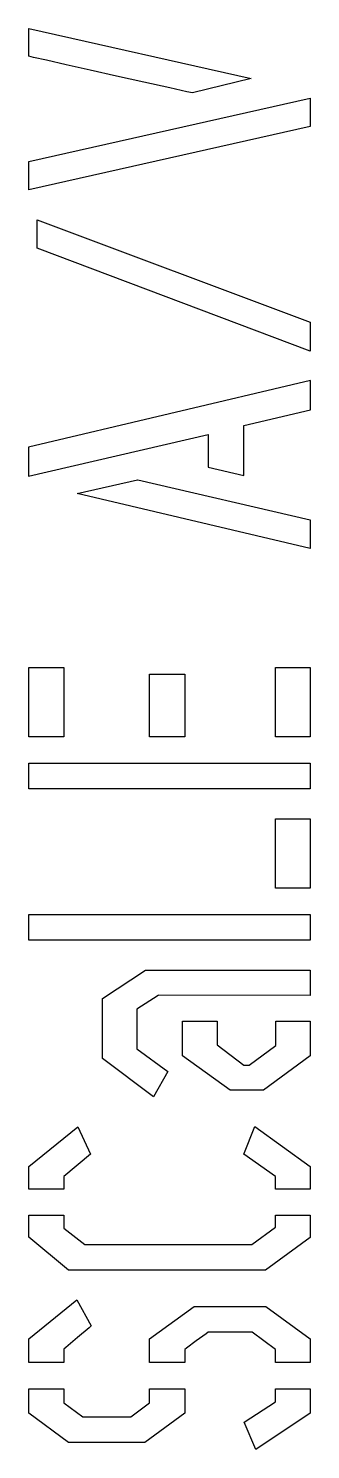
# Model space of a CAD drawing. Extents: x 0 to 54, y 0 to 273.
import ezdxf

# ---------------------------------------------------------------- set-up
doc = ezdxf.new("R2010")
doc.units = 0
doc.layers.get('0').update_dxf_attribs({"linetype": 'CONTINUOUS'})

msp = doc.modelspace()

# ---------------------------------------------------------------- linework, layer by layer
at = {"color": 3}
for p, q in [((0.07, 267.38), (0.07, 272.73)), ((0.07, 272.73), (42.68, 263.11)), ((0.99, 267.17), (0.07, 267.38)), ((0.07, 267.38), (0.07, 267.38)), ((3.5, 266.61), (0.99, 267.17)), ((7.24, 265.77), (3.5, 266.61)), ((11.83, 264.74), (7.24, 265.77)), ((16.91, 263.6), (11.83, 264.74)), ((22.12, 262.43), (16.91, 263.6)), ((27.08, 261.32), (22.12, 262.43)), ((42.68, 263.11), (31.43, 260.35)), ((0.07, 247.21), (53.99, 259.34)), ((30.34, 260.59), (27.08, 261.32)), ((31.43, 260.35), (30.34, 260.59)), ((53.99, 259.34), (53.99, 253.93)), ((53.99, 253.93), (0.07, 241.74)), ((0.07, 241.74), (0.07, 247.21)), ((1.7, 230.55), (1.7, 236.01)), ((1.7, 236.01), (53.99, 216.35)), ((53.99, 210.82), (1.7, 230.55)), ((53.99, 216.35), (53.99, 210.82)), ((54.05, 205.15), (0.02, 192.37)), ((54.05, 199.55), (54.05, 205.15)), ((41.25, 196.55), (54.05, 199.55)), ((41.25, 186.94), (41.25, 196.55)), ((0.02, 186.82), (34.41, 194.83)), ((34.41, 194.83), (34.41, 188.54)), ((0.02, 192.37), (0.02, 186.82)), ((34.41, 188.54), (41.25, 186.94)), ((9.32, 183.5), (20.93, 186.1)), ((20.93, 186.1), (20.95, 186.1)), ((20.95, 186.1), (53.99, 178.44)), ((53.99, 172.92), (9.32, 183.5)), ((9.32, 183.5), (9.32, 183.5)), ((53.99, 178.44), (53.99, 172.92)), ((0.07, 136.79), (0.07, 150.09)), ((0.07, 150.09), (6.81, 150.09)), ((6.81, 150.09), (6.81, 136.79)), ((47.34, 136.79), (47.34, 150.09)), ((47.34, 150.09), (53.99, 150.09)), ((53.99, 150.09), (53.99, 136.79)), ((23.2, 136.79), (23.2, 148.84)), ((23.2, 148.84), (29.94, 148.84)), ((29.94, 148.84), (29.94, 136.79)), ((6.81, 136.79), (0.07, 136.79)), ((29.94, 136.79), (23.2, 136.79)), ((53.99, 136.79), (47.34, 136.79)), ((0.07, 126.81), (0.07, 131.76)), ((0.07, 131.76), (53.99, 131.76)), ((53.99, 131.76), (53.99, 126.81)), ((53.99, 126.81), (0.07, 126.81)), ((47.34, 107.76), (47.34, 121.05)), ((47.34, 121.05), (53.99, 121.05)), ((53.99, 121.05), (53.99, 107.76)), ((53.99, 107.76), (47.34, 107.76)), ((0.07, 97.77), (0.07, 102.72)), ((0.07, 102.72), (53.99, 102.72)), ((53.99, 102.72), (53.99, 97.77)), ((53.99, 97.77), (0.07, 97.77)), ((14.19, 86.6), (22.41, 92.04)), ((22.41, 92.04), (53.99, 92.04)), ((53.99, 92.04), (53.99, 87.15)), ((14.19, 75.1), (14.19, 86.6)), ((24.86, 87.19), (20.77, 84.53)), ((24.87, 87.2), (24.86, 87.19)), ((24.88, 87.2), (24.87, 87.2)), ((53.99, 87.15), (24.88, 87.2)), ((20.77, 84.53), (20.76, 84.52)), ((20.76, 84.52), (20.76, 76.95)), ((29.53, 75.61), (29.53, 82.22)), ((29.53, 82.22), (36.18, 82.22)), ((36.18, 82.22), (36.18, 77.7)), ((47.41, 77.58), (47.41, 82.22)), ((47.41, 82.22), (53.99, 82.22)), ((53.99, 82.22), (53.99, 75.61)), ((20.76, 76.95), (20.77, 76.95)), ((20.77, 76.95), (26.69, 72.59)), ((36.18, 77.7), (36.19, 77.69)), ((36.19, 77.69), (41.28, 73.78)), ((42.32, 73.78), (47.4, 77.57)), ((47.4, 77.57), (47.41, 77.58)), ((23.94, 67.75), (14.19, 75.1)), ((38.68, 68.99), (29.53, 75.61)), ((41.28, 73.78), (41.29, 73.77)), ((41.29, 73.77), (42.32, 73.77)), ((42.32, 73.77), (42.32, 73.78)), ((53.99, 75.61), (45.07, 68.99)), ((26.69, 72.59), (23.94, 67.75)), ((45.07, 68.99), (38.68, 68.99)), ((0.07, 54.37), (9.45, 61.94)), ((9.45, 61.94), (11.9, 56.71)), ((41.25, 56.71), (43.39, 62.01)), ((43.39, 62.01), (53.99, 54.38)), ((11.9, 56.71), (6.81, 52.45)), ((11.9, 56.71), (11.9, 56.71)), ((47.33, 52.42), (41.25, 56.71)), ((0.07, 50.03), (0.07, 54.37)), ((6.81, 52.45), (6.81, 50.03)), ((47.34, 52.41), (47.33, 52.42)), ((47.34, 50.03), (47.34, 52.41)), ((53.99, 54.38), (53.99, 50.03)), ((6.81, 50.03), (0.07, 50.03)), ((53.99, 50.03), (47.34, 50.03)), ((0.07, 45), (6.81, 45)), ((0.07, 40.78), (0.07, 45)), ((6.81, 45), (6.81, 42.52)), ((47.34, 42.69), (47.34, 45)), ((47.34, 45), (53.99, 45)), ((53.99, 45), (53.99, 40.76)), ((6.81, 42.52), (6.82, 42.51)), ((6.82, 42.51), (10.83, 39.39)), ((42.78, 39.39), (47.33, 42.68)), ((47.33, 42.68), (47.34, 42.69)), ((7.69, 34.48), (0.07, 40.78)), ((10.83, 39.39), (42.78, 39.39)), ((53.99, 40.76), (45.44, 34.48)), ((45.44, 34.48), (7.69, 34.48)), ((0.07, 21.27), (9.3, 28.78)), ((9.3, 28.78), (12.05, 23.78)), ((23.2, 21.27), (31.74, 27.5)), ((31.74, 27.5), (45.46, 27.5)), ((45.46, 27.5), (53.99, 21.27)), ((11.62, 23.4), (9.4, 21.51)), ((12.05, 23.77), (11.62, 23.4)), ((12.05, 23.78), (12.05, 23.77)), ((34.05, 22.27), (32.16, 20.88)), ((34.42, 22.54), (34.05, 22.27)), ((42.86, 22.54), (34.42, 22.54)), ((47.33, 19.25), (42.86, 22.54)), ((0.07, 16.76), (0.07, 21.27)), ((7.21, 19.65), (6.81, 19.29)), ((6.81, 19.29), (6.81, 16.76)), ((9.4, 21.51), (7.21, 19.65)), ((23.2, 16.76), (23.2, 21.27)), ((30.29, 19.5), (29.94, 19.24)), ((29.94, 19.24), (29.94, 16.76)), ((32.16, 20.88), (30.29, 19.5)), ((47.34, 19.25), (47.33, 19.25)), ((47.34, 16.76), (47.34, 19.25)), ((53.99, 21.27), (53.99, 16.76)), ((6.81, 16.76), (0.07, 16.76)), ((29.94, 16.76), (23.2, 16.76)), ((53.99, 16.76), (47.34, 16.76)), ((0.07, 11.72), (6.81, 11.72)), ((0.07, 7.05), (0.07, 11.72)), ((6.81, 11.72), (6.81, 9.02)), ((23.2, 9.02), (23.2, 11.72)), ((23.2, 11.72), (29.94, 11.72)), ((29.94, 11.72), (29.94, 7.04)), ((47.34, 9.18), (47.34, 11.72)), ((47.34, 11.72), (53.99, 11.72)), ((53.99, 11.72), (53.99, 6.99)), ((6.81, 9.02), (6.82, 9.01)), ((6.82, 9.01), (10.44, 6.34)), ((19.65, 6.34), (23.2, 9.01)), ((23.2, 9.01), (23.2, 9.02)), ((41.33, 5.32), (47.33, 9.17)), ((47.33, 9.17), (47.34, 9.18)), ((7.69, 1.38), (0.07, 7.05)), ((10.44, 6.34), (19.65, 6.34)), ((29.94, 7.04), (22.32, 1.38)), ((53.99, 6.99), (43.55, 0.03)), ((43.55, 0.03), (41.33, 5.32)), ((22.32, 1.38), (7.69, 1.38))]:
    msp.add_line(p, q, dxfattribs=at)

doc.saveas('drawing.dxf')
